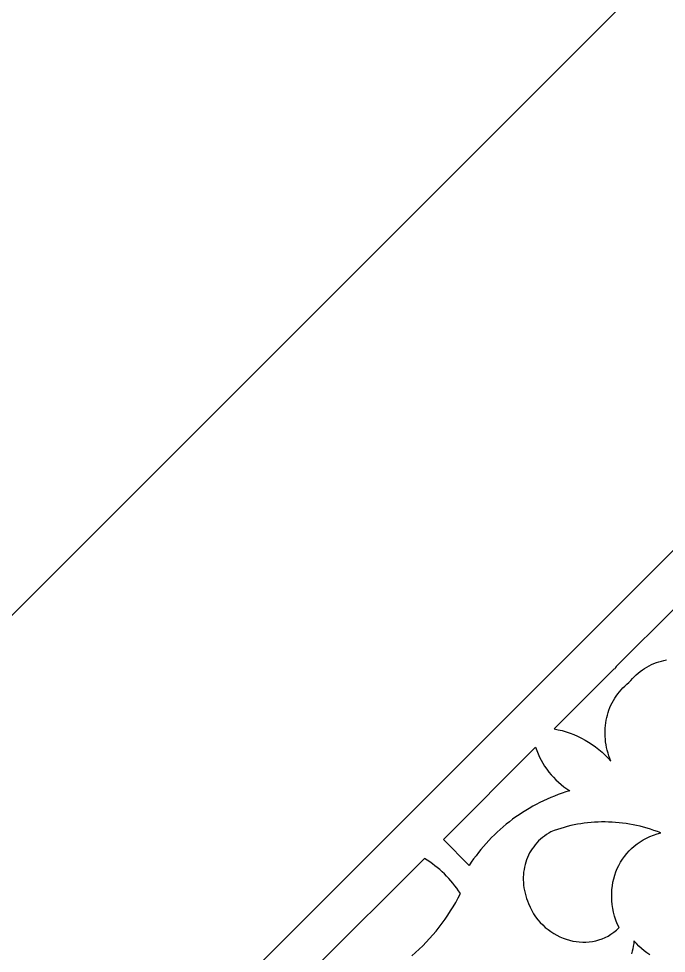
# Model space of a CAD drawing. Extents: x -3069 to -2029, y 258 to 1298.
# Drawn here: x -2979.6 to -2902.8, y 1041.8 to 1152.6 of the extents above; entities that cross this region are included whole.
import ezdxf

# ---------------------------------------------------------------- set-up
doc = ezdxf.new("R2010")
doc.units = 0
doc.layers.add('LAYER_1', color=18, linetype='CONTINUOUS')
doc.layers.add('LAYER_2', color=174, linetype='CONTINUOUS')

msp = doc.modelspace()

# ---------------------------------------------------------------- linework, layer by layer
at = {"layer": 'LAYER_1'}
for points in [[(-2333.8, 257.75), (-2029.19, 562.36), (-2029.19, 993.14), (-2333.8, 1297.75), (-2764.58, 1297.75), (-3069.19, 993.14), (-3069.19, 562.36), (-2764.58, 257.75)], [(-2918.32, 1066.22), (-2918.18, 1065.83), (-2918.03, 1065.44), (-2917.86, 1065.06), (-2917.67, 1064.69), (-2917.47, 1064.32), (-2917.25, 1063.97), (-2917.01, 1063.63), (-2916.76, 1063.29), (-2916.49, 1062.97), (-2916.21, 1062.66), (-2915.92, 1062.36), (-2915.61, 1062.07), (-2915.29, 1061.8), (-2914.96, 1061.54), (-2914.61, 1061.3), (-2914.26, 1061.07), (-2914.72, 1060.93), (-2915.18, 1060.77), (-2915.64, 1060.61), (-2916.09, 1060.44), (-2916.53, 1060.26), (-2916.97, 1060.07), (-2917.4, 1059.87), (-2917.83, 1059.66), (-2918.26, 1059.44), (-2918.67, 1059.22), (-2919.09, 1058.98), (-2919.49, 1058.74), (-2919.89, 1058.49), (-2920.29, 1058.22), (-2920.68, 1057.96), (-2921.06, 1057.68), (-2921.43, 1057.39), (-2921.8, 1057.1), (-2922.16, 1056.8), (-2922.52, 1056.49), (-2922.87, 1056.17), (-2923.21, 1055.85), (-2923.54, 1055.51), (-2923.87, 1055.17), (-2924.19, 1054.83), (-2924.5, 1054.47), (-2924.81, 1054.11), (-2925.1, 1053.74), (-2925.39, 1053.36), (-2925.68, 1052.98), (-2925.95, 1052.59), (-2926.21, 1052.19), (-2929.26, 1055.28)], [(-2919.16, 1047.69), (-2918.98, 1047.27), (-2918.78, 1046.87), (-2918.56, 1046.49), (-2918.32, 1046.12), (-2918.05, 1045.78), (-2917.78, 1045.46), (-2917.48, 1045.15), (-2917.17, 1044.87), (-2916.85, 1044.6), (-2916.51, 1044.36), (-2916.17, 1044.13), (-2915.81, 1043.93), (-2915.45, 1043.75), (-2915.07, 1043.59), (-2914.69, 1043.46), (-2914.31, 1043.34), (-2913.92, 1043.25), (-2913.53, 1043.18), (-2913.14, 1043.14), (-2912.74, 1043.12), (-2912.35, 1043.12), (-2911.96, 1043.15), (-2911.57, 1043.2), (-2911.19, 1043.28), (-2910.81, 1043.38), (-2910.44, 1043.51), (-2910.08, 1043.66), (-2909.73, 1043.84), (-2909.39, 1044.05), (-2909.05, 1044.29), (-2908.89, 1044.41), (-2908.74, 1044.55), (-2908.58, 1044.69), (-2908.43, 1044.84), (-2908.63, 1045.29), (-2908.81, 1045.74), (-2908.95, 1046.2), (-2909.07, 1046.65), (-2909.17, 1047.11), (-2909.24, 1047.56), (-2909.28, 1048.01), (-2909.3, 1048.46), (-2909.3, 1048.91), (-2909.27, 1049.35), (-2909.22, 1049.78), (-2909.15, 1050.21), (-2909.05, 1050.63), (-2908.93, 1051.04), (-2908.79, 1051.44), (-2908.63, 1051.83), (-2908.45, 1052.21), (-2908.25, 1052.58), (-2908.03, 1052.94), (-2907.78, 1053.29), (-2907.52, 1053.62), (-2907.24, 1053.93), (-2906.94, 1054.23), (-2906.62, 1054.51), (-2906.29, 1054.78), (-2905.93, 1055.02), (-2905.56, 1055.25), (-2905.18, 1055.46), (-2904.77, 1055.64), (-2904.35, 1055.81), (-2903.92, 1055.95), (-2903.47, 1056.06), (-2903.87, 1056.22), (-2904.28, 1056.36), (-2904.69, 1056.5), (-2905.1, 1056.62), (-2905.52, 1056.74), (-2905.93, 1056.85), (-2906.34, 1056.94), (-2906.76, 1057.03), (-2907.18, 1057.11), (-2907.59, 1057.17), (-2908.01, 1057.23), (-2908.42, 1057.28), (-2908.84, 1057.32), (-2909.26, 1057.34), (-2909.67, 1057.36), (-2910.09, 1057.37), (-2910.5, 1057.37), (-2910.92, 1057.36), (-2911.33, 1057.34), (-2911.74, 1057.31), (-2912.15, 1057.27), (-2912.55, 1057.22), (-2912.96, 1057.16), (-2913.36, 1057.09), (-2913.76, 1057.01), (-2914.16, 1056.93), (-2914.56, 1056.83), (-2914.95, 1056.72), (-2915.34, 1056.6), (-2915.73, 1056.47), (-2916.12, 1056.34), (-2916.5, 1056.19), (-2916.77, 1056.04), (-2917.03, 1055.87), (-2917.28, 1055.7), (-2917.52, 1055.51), (-2917.75, 1055.32), (-2917.97, 1055.11), (-2918.18, 1054.89), (-2918.37, 1054.67), (-2918.55, 1054.43), (-2918.72, 1054.19), (-2918.88, 1053.94), (-2919.03, 1053.69), (-2919.16, 1053.42), (-2919.28, 1053.15), (-2919.39, 1052.87), (-2919.48, 1052.59), (-2919.57, 1052.31), (-2919.64, 1052.01), (-2919.69, 1051.72), (-2919.74, 1051.42), (-2919.77, 1051.12), (-2919.78, 1050.81), (-2919.78, 1050.5), (-2919.77, 1050.19), (-2919.75, 1049.88), (-2919.71, 1049.56), (-2919.65, 1049.25), (-2919.58, 1048.94), (-2919.5, 1048.62), (-2919.4, 1048.31), (-2919.29, 1048)]]:
    msp.add_lwpolyline(points, close=True, dxfattribs=at)
for points in [[(-2901.78, 1082.76), (-2908.75, 1075.79), (-2908.86, 1075.67), (-2908.91, 1075.54), (-2909.04, 1075.49), (-2909.16, 1075.38), (-2916.13, 1068.41), (-2915.65, 1068.31), (-2915.18, 1068.2), (-2914.71, 1068.06), (-2914.24, 1067.9), (-2913.79, 1067.72), (-2913.34, 1067.53), (-2912.89, 1067.31), (-2912.46, 1067.08), (-2912.03, 1066.82), (-2911.62, 1066.55), (-2911.22, 1066.26), (-2910.82, 1065.95), (-2910.44, 1065.63), (-2910.07, 1065.29), (-2909.72, 1064.93), (-2909.38, 1064.56), (-2909.51, 1064.88), (-2909.63, 1065.21), (-2909.73, 1065.54), (-2909.82, 1065.87), (-2909.9, 1066.2), (-2909.97, 1066.52), (-2910.02, 1066.85), (-2910.05, 1067.18), (-2910.08, 1067.51), (-2910.09, 1067.84), (-2910.09, 1068.16), (-2910.07, 1068.48), (-2910.05, 1068.8), (-2910.01, 1069.12), (-2909.95, 1069.43), (-2909.89, 1069.74), (-2909.81, 1070.05), (-2909.72, 1070.35), (-2909.62, 1070.64), (-2909.51, 1070.93), (-2909.38, 1071.22), (-2909.25, 1071.5), (-2909.1, 1071.77), (-2908.94, 1072.04), (-2908.76, 1072.3), (-2908.58, 1072.55), (-2908.39, 1072.8), (-2908.18, 1073.04), (-2907.96, 1073.26), (-2907.73, 1073.48), (-2907.5, 1073.69), (-2907.25, 1073.89), (-2907.04, 1074.14), (-2906.83, 1074.38), (-2906.61, 1074.61), (-2906.39, 1074.82), (-2906.15, 1075.03), (-2905.9, 1075.22), (-2905.65, 1075.4), (-2905.39, 1075.58), (-2905.13, 1075.73), (-2904.85, 1075.88), (-2904.57, 1076.02), (-2904.29, 1076.14), (-2904, 1076.26), (-2903.7, 1076.36), (-2903.4, 1076.44), (-2903.1, 1076.52), (-2902.79, 1076.58)], [(-2933, 1041.48), (-2932.56, 1041.87), (-2932.13, 1042.27), (-2931.71, 1042.68), (-2931.29, 1043.1), (-2930.89, 1043.53), (-2930.5, 1043.97), (-2930.13, 1044.42), (-2929.76, 1044.88), (-2929.4, 1045.35), (-2929.06, 1045.83), (-2928.73, 1046.32), (-2928.41, 1046.81), (-2928.1, 1047.32), (-2927.8, 1047.83), (-2927.52, 1048.35), (-2927.25, 1048.88), (-2927.46, 1049.19), (-2927.67, 1049.5), (-2927.9, 1049.8), (-2928.13, 1050.1), (-2928.37, 1050.38), (-2928.62, 1050.66), (-2928.88, 1050.94), (-2929.14, 1051.2), (-2929.41, 1051.46), (-2929.69, 1051.71), (-2929.98, 1051.95), (-2930.27, 1052.18), (-2930.57, 1052.41), (-2930.88, 1052.62), (-2931.19, 1052.83), (-2931.51, 1053.03), (-2944.66, 1039.9)], [(-2904.78, 1041.61), (-2905.12, 1041.85), (-2905.45, 1042.1), (-2905.77, 1042.37), (-2906.07, 1042.65), (-2906.37, 1042.95), (-2906.66, 1043.26), (-2906.69, 1042.94), (-2906.74, 1042.63), (-2906.79, 1042.33), (-2906.86, 1042.03), (-2906.93, 1041.73)]]:
    msp.add_lwpolyline(points, dxfattribs=at)
at = {"layer": 'LAYER_2'}
msp.add_lwpolyline([(-2354.51, 307.75), (-2079.19, 583.07), (-2079.19, 972.43), (-2354.51, 1247.75), (-2743.87, 1247.75), (-3019.19, 972.43), (-3019.19, 583.07), (-2743.87, 307.75)], close=True, dxfattribs=at)

doc.saveas('drawing.dxf')
